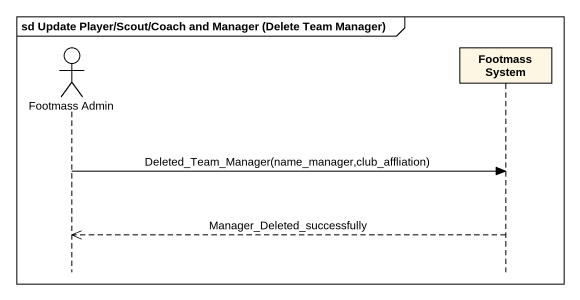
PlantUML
@startuml
mainframe sd Update Player/Scout/Coach and Manager (Delete Team Manager)
hide footbox
actor "Footmass Admin" as Footmass_Admin
participant "Footmass System" as Footmass_System

Footmass_Admin -> Footmass_System : Deleted_Team_Manager(name_manager,club_affliation)
Footmass_System -->> Footmass_Admin : Manager_Deleted_successfully
@enduml
